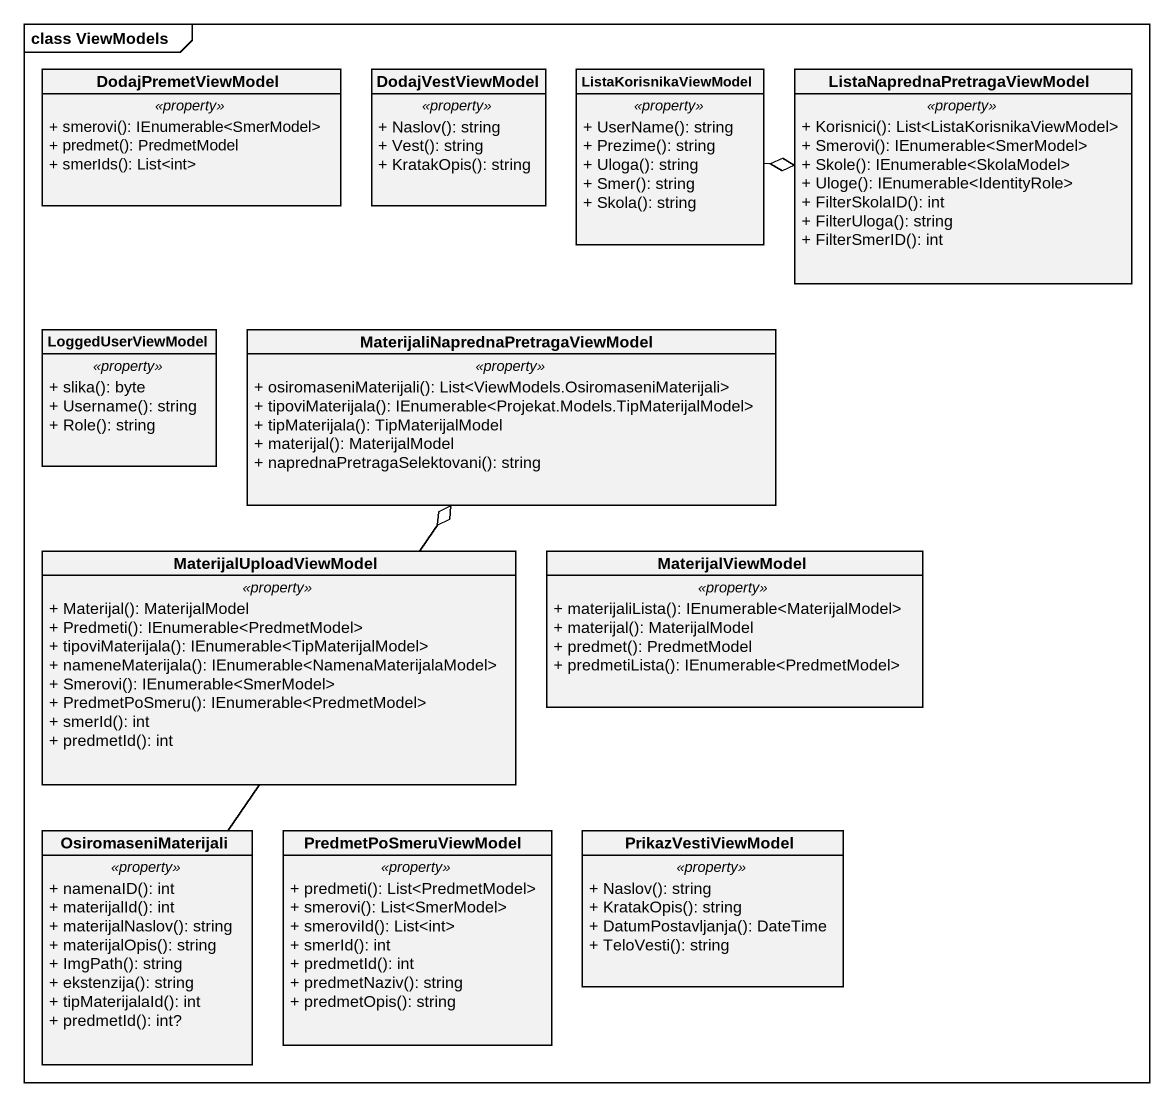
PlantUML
@startuml
mainframe class ViewModels
hide circle
hide empty members
skinparam classAttributeIconSize 0
class DodajPremetViewModel {
  .. <<property>> ..
  + smerovi(): IEnumerable<SmerModel>
  + predmet(): PredmetModel
  + smerIds(): List<int>
}
class DodajVestViewModel {
  .. <<property>> ..
  + Naslov(): string
  + Vest(): string
  + KratakOpis(): string
}
class ListaKorisnikaViewModel {
  .. <<property>> ..
  + UserName(): string
  + Prezime(): string
  + Uloga(): string
  + Smer(): string
  + Skola(): string
}
class "ListaNaprednaPretragaViewModel" as ListaNaprednaPretragaViewMod {
  .. <<property>> ..
  + Korisnici(): List<ListaKorisnikaViewModel>
  + Smerovi(): IEnumerable<SmerModel>
  + Skole(): IEnumerable<SkolaModel>
  + Uloge(): IEnumerable<IdentityRole>
  + FilterSkolaID(): int
  + FilterUloga(): string
  + FilterSmerID(): int
}
class LoggedUserViewModel {
  .. <<property>> ..
  + slika(): byte
  + Username(): string
  + Role(): string
}
class "MaterijaliNaprednaPretragaViewModel" as MaterijaliNaprednaPretragaVi {
  .. <<property>> ..
  + osiromaseniMaterijali(): List<ViewModels.OsiromaseniMaterijali>
  + tipoviMaterijala(): IEnumerable<Projekat.Models.TipMaterijalModel>
  + tipMaterijala(): TipMaterijalModel
  + materijal(): MaterijalModel
  + naprednaPretragaSelektovani(): string
}
class MaterijalUploadViewModel {
  .. <<property>> ..
  + Materijal(): MaterijalModel
  + Predmeti(): IEnumerable<PredmetModel>
  + tipoviMaterijala(): IEnumerable<TipMaterijalModel>
  + nameneMaterijala(): IEnumerable<NamenaMaterijalaModel>
  + Smerovi(): IEnumerable<SmerModel>
  + PredmetPoSmeru(): IEnumerable<PredmetModel>
  + smerId(): int
  + predmetId(): int
}
class MaterijalViewModel {
  .. <<property>> ..
  + materijaliLista(): IEnumerable<MaterijalModel>
  + materijal(): MaterijalModel
  + predmet(): PredmetModel
  + predmetiLista(): IEnumerable<PredmetModel>
}
class OsiromaseniMaterijali {
  .. <<property>> ..
  + namenaID(): int
  + materijalId(): int
  + materijalNaslov(): string
  + materijalOpis(): string
  + ImgPath(): string
  + ekstenzija(): string
  + tipMaterijalaId(): int
  + predmetId(): int?
}
class PredmetPoSmeruViewModel {
  .. <<property>> ..
  + predmeti(): List<PredmetModel>
  + smerovi(): List<SmerModel>
  + smeroviId(): List<int>
  + smerId(): int
  + predmetId(): int
  + predmetNaziv(): string
  + predmetOpis(): string
}
class PrikazVestiViewModel {
  .. <<property>> ..
  + Naslov(): string
  + KratakOpis(): string
  + DatumPostavljanja(): DateTime
  + TeloVesti(): string
}
ListaKorisnikaViewModel -right-o ListaNaprednaPretragaViewMod
OsiromaseniMaterijali -up-o MaterijaliNaprednaPretragaVi
@enduml
